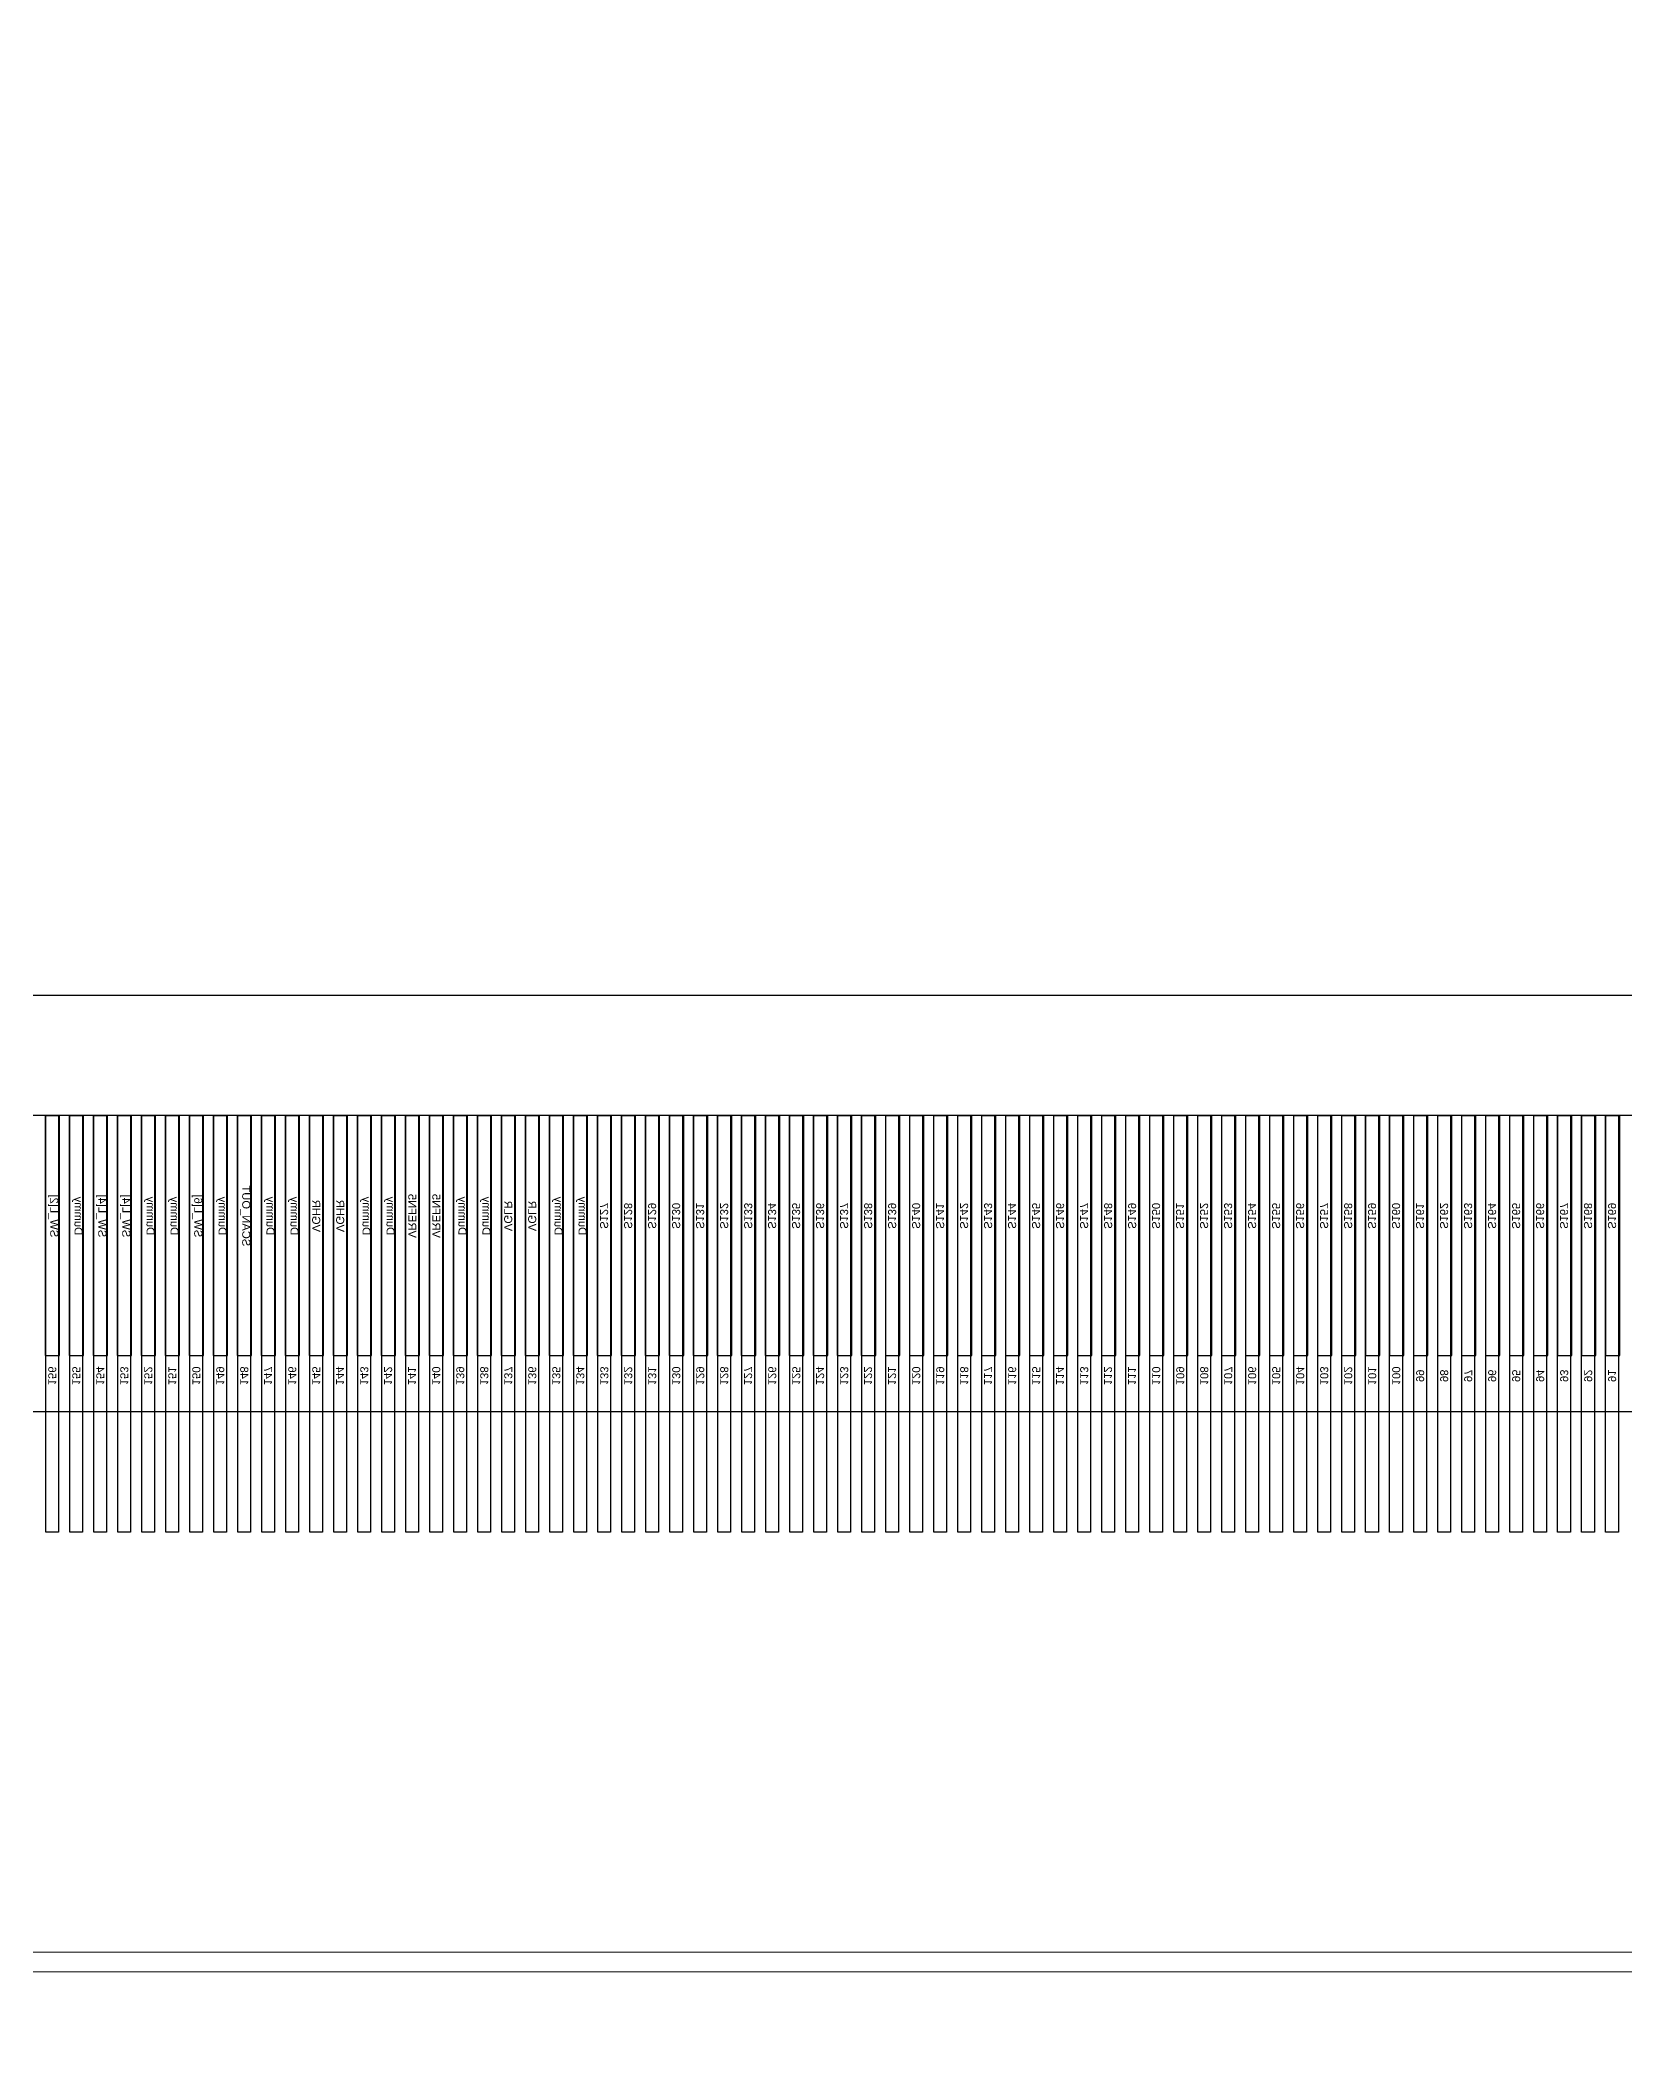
# Model space of a CAD drawing. Header units: inches. Extents: x 1765 to 5217, y -1519 to 441.
# Drawn here: x 4881.173 to 4883.153, y -1298.96 to -1296.445 of the extents above; entities that cross this region are included whole.
import ezdxf
from ezdxf.enums import TextEntityAlignment as Align

# ---------------------------------------------------------------- set-up
doc = ezdxf.new("R2010")
doc.units = ezdxf.units.IN
doc.header["$MEASUREMENT"] = 0
doc.layers.add('DIM', color=3, linetype='Continuous', lineweight=15)
doc.layers.add('LENS', color=6, linetype='Continuous')
doc.styles.add('MBC_Arial_Font', font='arial.ttf', dxfattribs={"width": 0.8})

# ---------------------------------------------------------------- blocks, each defined once
blk = doc.blocks.new('FSDDDDD')
at = {"layer": 'LENS', "color": 5, "lineweight": 0}
blk.add_lwpolyline([(3465.1852, -1743.3038, -0.414214), (3453.6852, -1754.8038), (3438.5952, -1754.8038, -0.414214), (3427.0952, -1743.3038), (3427.0952, -1720.7938, -0.414214), (3438.5952, -1709.2938), (3453.6852, -1709.2938, -0.414214), (3465.1852, -1720.7938)], format="xyb", close=True, dxfattribs=at)

msp = doc.modelspace()

# ---------------------------------------------------------------- linework, layer by layer
msp.add_line((4892.4162, -1297.6395), (4869.5994, -1297.6395))
msp.add_line((4892.4162, -1297.6395), (4869.5994, -1297.6395))
msp.add_lwpolyline([(4898.4013, -1263.4445), (4898.4013, -1289.1595, -0.414214), (4889.4013, -1298.1595), (4872.6143, -1298.1595, -0.414214), (4863.6143, -1289.1595), (4863.6143, -1263.4445, -0.414214), (4872.0343, -1255.0245), (4889.9813, -1255.0245, -0.414214)], format="xyb", close=True)
msp.add_lwpolyline([(4898.4013, -1263.4445), (4898.4013, -1289.1595, -0.414214), (4889.4013, -1298.1595), (4872.6143, -1298.1595, -0.414214), (4863.6143, -1289.1595), (4863.6143, -1263.4445, -0.414214), (4872.0343, -1255.0245), (4889.9813, -1255.0245, -0.414214)], format="xyb", close=True)
msp.add_lwpolyline([(4885.8099, -1298.9595), (4885.8099, -1298.7592, -0.254671), (4885.9472, -1298.5072), (4886.2553, -1298.3083, 0.254671), (4886.3468, -1298.1403), (4886.3468, -1297.9895, 0.414214), (4886.1468, -1297.7895), (4875.8688, -1297.7895, 0.414214), (4875.6688, -1297.9895), (4875.6688, -1298.1403, 0.254671), (4875.7603, -1298.3083), (4876.0683, -1298.5072, -0.254671), (4876.2056, -1298.7592), (4876.2056, -1298.9595)], format="xyb")
at = {"color": 2}
for points in [[(4881.1968, -1297.7895), (4881.1788, -1297.7895), (4881.1788, -1298.0895), (4881.1968, -1298.0895)], [(4881.1968, -1297.7895), (4881.1788, -1297.7895), (4881.1788, -1298.0895), (4881.1968, -1298.0895)], [(4881.2268, -1297.7895), (4881.2088, -1297.7895), (4881.2088, -1298.0895), (4881.2268, -1298.0895)], [(4881.2268, -1297.7895), (4881.2088, -1297.7895), (4881.2088, -1298.0895), (4881.2268, -1298.0895)], [(4881.2568, -1297.7895), (4881.2388, -1297.7895), (4881.2388, -1298.0895), (4881.2568, -1298.0895)], [(4881.2568, -1297.7895), (4881.2388, -1297.7895), (4881.2388, -1298.0895), (4881.2568, -1298.0895)], [(4881.2868, -1297.7895), (4881.2688, -1297.7895), (4881.2688, -1298.0895), (4881.2868, -1298.0895)], [(4881.2868, -1297.7895), (4881.2688, -1297.7895), (4881.2688, -1298.0895), (4881.2868, -1298.0895)], [(4881.3168, -1297.7895), (4881.2988, -1297.7895), (4881.2988, -1298.0895), (4881.3168, -1298.0895)], [(4881.3168, -1297.7895), (4881.2988, -1297.7895), (4881.2988, -1298.0895), (4881.3168, -1298.0895)], [(4881.3468, -1297.7895), (4881.3288, -1297.7895), (4881.3288, -1298.0895), (4881.3468, -1298.0895)], [(4881.3468, -1297.7895), (4881.3288, -1297.7895), (4881.3288, -1298.0895), (4881.3468, -1298.0895)], [(4881.3768, -1297.7895), (4881.3588, -1297.7895), (4881.3588, -1298.0895), (4881.3768, -1298.0895)], [(4881.3768, -1297.7895), (4881.3588, -1297.7895), (4881.3588, -1298.0895), (4881.3768, -1298.0895)], [(4881.4068, -1297.7895), (4881.3888, -1297.7895), (4881.3888, -1298.0895), (4881.4068, -1298.0895)], [(4881.4068, -1297.7895), (4881.3888, -1297.7895), (4881.3888, -1298.0895), (4881.4068, -1298.0895)], [(4881.4368, -1297.7895), (4881.4188, -1297.7895), (4881.4188, -1298.0895), (4881.4368, -1298.0895)], [(4881.4368, -1297.7895), (4881.4188, -1297.7895), (4881.4188, -1298.0895), (4881.4368, -1298.0895)], [(4881.4668, -1297.7895), (4881.4488, -1297.7895), (4881.4488, -1298.0895), (4881.4668, -1298.0895)], [(4881.4668, -1297.7895), (4881.4488, -1297.7895), (4881.4488, -1298.0895), (4881.4668, -1298.0895)], [(4881.4968, -1297.7895), (4881.4788, -1297.7895), (4881.4788, -1298.0895), (4881.4968, -1298.0895)], [(4881.4968, -1297.7895), (4881.4788, -1297.7895), (4881.4788, -1298.0895), (4881.4968, -1298.0895)], [(4881.5268, -1297.7895), (4881.5088, -1297.7895), (4881.5088, -1298.0895), (4881.5268, -1298.0895)], [(4881.5268, -1297.7895), (4881.5088, -1297.7895), (4881.5088, -1298.0895), (4881.5268, -1298.0895)], [(4881.5568, -1297.7895), (4881.5388, -1297.7895), (4881.5388, -1298.0895), (4881.5568, -1298.0895)], [(4881.5568, -1297.7895), (4881.5388, -1297.7895), (4881.5388, -1298.0895), (4881.5568, -1298.0895)], [(4881.5868, -1297.7895), (4881.5688, -1297.7895), (4881.5688, -1298.0895), (4881.5868, -1298.0895)], [(4881.5868, -1297.7895), (4881.5688, -1297.7895), (4881.5688, -1298.0895), (4881.5868, -1298.0895)], [(4881.6168, -1297.7895), (4881.5988, -1297.7895), (4881.5988, -1298.0895), (4881.6168, -1298.0895)], [(4881.6168, -1297.7895), (4881.5988, -1297.7895), (4881.5988, -1298.0895), (4881.6168, -1298.0895)], [(4881.6468, -1297.7895), (4881.6288, -1297.7895), (4881.6288, -1298.0895), (4881.6468, -1298.0895)], [(4881.6468, -1297.7895), (4881.6288, -1297.7895), (4881.6288, -1298.0895), (4881.6468, -1298.0895)], [(4881.6768, -1297.7895), (4881.6588, -1297.7895), (4881.6588, -1298.0895), (4881.6768, -1298.0895)], [(4881.6768, -1297.7895), (4881.6588, -1297.7895), (4881.6588, -1298.0895), (4881.6768, -1298.0895)], [(4881.7068, -1297.7895), (4881.6888, -1297.7895), (4881.6888, -1298.0895), (4881.7068, -1298.0895)], [(4881.7068, -1297.7895), (4881.6888, -1297.7895), (4881.6888, -1298.0895), (4881.7068, -1298.0895)], [(4881.7368, -1297.7895), (4881.7188, -1297.7895), (4881.7188, -1298.0895), (4881.7368, -1298.0895)], [(4881.7368, -1297.7895), (4881.7188, -1297.7895), (4881.7188, -1298.0895), (4881.7368, -1298.0895)], [(4881.7668, -1297.7895), (4881.7488, -1297.7895), (4881.7488, -1298.0895), (4881.7668, -1298.0895)], [(4881.7668, -1297.7895), (4881.7488, -1297.7895), (4881.7488, -1298.0895), (4881.7668, -1298.0895)], [(4881.7968, -1297.7895), (4881.7788, -1297.7895), (4881.7788, -1298.0895), (4881.7968, -1298.0895)], [(4881.7968, -1297.7895), (4881.7788, -1297.7895), (4881.7788, -1298.0895), (4881.7968, -1298.0895)], [(4881.8268, -1297.7895), (4881.8088, -1297.7895), (4881.8088, -1298.0895), (4881.8268, -1298.0895)], [(4881.8268, -1297.7895), (4881.8088, -1297.7895), (4881.8088, -1298.0895), (4881.8268, -1298.0895)], [(4881.8568, -1297.7895), (4881.8388, -1297.7895), (4881.8388, -1298.0895), (4881.8568, -1298.0895)], [(4881.8568, -1297.7895), (4881.8388, -1297.7895), (4881.8388, -1298.0895), (4881.8568, -1298.0895)], [(4881.8868, -1297.7895), (4881.8688, -1297.7895), (4881.8688, -1298.0895), (4881.8868, -1298.0895)], [(4881.8868, -1297.7895), (4881.8688, -1297.7895), (4881.8688, -1298.0895), (4881.8868, -1298.0895)], [(4881.9168, -1297.7895), (4881.8988, -1297.7895), (4881.8988, -1298.0895), (4881.9168, -1298.0895)], [(4881.9168, -1297.7895), (4881.8988, -1297.7895), (4881.8988, -1298.0895), (4881.9168, -1298.0895)], [(4881.9468, -1297.7895), (4881.9288, -1297.7895), (4881.9288, -1298.0895), (4881.9468, -1298.0895)], [(4881.9468, -1297.7895), (4881.9288, -1297.7895), (4881.9288, -1298.0895), (4881.9468, -1298.0895)], [(4881.9768, -1297.7895), (4881.9588, -1297.7895), (4881.9588, -1298.0895), (4881.9768, -1298.0895)], [(4881.9768, -1297.7895), (4881.9588, -1297.7895), (4881.9588, -1298.0895), (4881.9768, -1298.0895)], [(4882.0068, -1297.7895), (4881.9888, -1297.7895), (4881.9888, -1298.0895), (4882.0068, -1298.0895)], [(4882.0068, -1297.7895), (4881.9888, -1297.7895), (4881.9888, -1298.0895), (4882.0068, -1298.0895)], [(4882.0368, -1297.7895), (4882.0188, -1297.7895), (4882.0188, -1298.0895), (4882.0368, -1298.0895)], [(4882.0368, -1297.7895), (4882.0188, -1297.7895), (4882.0188, -1298.0895), (4882.0368, -1298.0895)], [(4882.0668, -1297.7895), (4882.0488, -1297.7895), (4882.0488, -1298.0895), (4882.0668, -1298.0895)], [(4882.0668, -1297.7895), (4882.0488, -1297.7895), (4882.0488, -1298.0895), (4882.0668, -1298.0895)], [(4882.0968, -1297.7895), (4882.0788, -1297.7895), (4882.0788, -1298.0895), (4882.0968, -1298.0895)], [(4882.0968, -1297.7895), (4882.0788, -1297.7895), (4882.0788, -1298.0895), (4882.0968, -1298.0895)], [(4882.1268, -1297.7895), (4882.1088, -1297.7895), (4882.1088, -1298.0895), (4882.1268, -1298.0895)], [(4882.1268, -1297.7895), (4882.1088, -1297.7895), (4882.1088, -1298.0895), (4882.1268, -1298.0895)], [(4882.1568, -1297.7895), (4882.1388, -1297.7895), (4882.1388, -1298.0895), (4882.1568, -1298.0895)], [(4882.1568, -1297.7895), (4882.1388, -1297.7895), (4882.1388, -1298.0895), (4882.1568, -1298.0895)], [(4882.1868, -1297.7895), (4882.1688, -1297.7895), (4882.1688, -1298.0895), (4882.1868, -1298.0895)], [(4882.1868, -1297.7895), (4882.1688, -1297.7895), (4882.1688, -1298.0895), (4882.1868, -1298.0895)], [(4882.2168, -1297.7895), (4882.1988, -1297.7895), (4882.1988, -1298.0895), (4882.2168, -1298.0895)], [(4882.2168, -1297.7895), (4882.1988, -1297.7895), (4882.1988, -1298.0895), (4882.2168, -1298.0895)], [(4882.2468, -1297.7895), (4882.2288, -1297.7895), (4882.2288, -1298.0895), (4882.2468, -1298.0895)], [(4882.2468, -1297.7895), (4882.2288, -1297.7895), (4882.2288, -1298.0895), (4882.2468, -1298.0895)], [(4882.2768, -1297.7895), (4882.2588, -1297.7895), (4882.2588, -1298.0895), (4882.2768, -1298.0895)], [(4882.2768, -1297.7895), (4882.2588, -1297.7895), (4882.2588, -1298.0895), (4882.2768, -1298.0895)], [(4882.3068, -1297.7895), (4882.2888, -1297.7895), (4882.2888, -1298.0895), (4882.3068, -1298.0895)], [(4882.3068, -1297.7895), (4882.2888, -1297.7895), (4882.2888, -1298.0895), (4882.3068, -1298.0895)], [(4882.3368, -1297.7895), (4882.3188, -1297.7895), (4882.3188, -1298.0895), (4882.3368, -1298.0895)], [(4882.3368, -1297.7895), (4882.3188, -1297.7895), (4882.3188, -1298.0895), (4882.3368, -1298.0895)], [(4882.3668, -1297.7895), (4882.3488, -1297.7895), (4882.3488, -1298.0895), (4882.3668, -1298.0895)], [(4882.3668, -1297.7895), (4882.3488, -1297.7895), (4882.3488, -1298.0895), (4882.3668, -1298.0895)], [(4882.3968, -1297.7895), (4882.3788, -1297.7895), (4882.3788, -1298.0895), (4882.3968, -1298.0895)], [(4882.3968, -1297.7895), (4882.3788, -1297.7895), (4882.3788, -1298.0895), (4882.3968, -1298.0895)], [(4882.4268, -1297.7895), (4882.4088, -1297.7895), (4882.4088, -1298.0895), (4882.4268, -1298.0895)], [(4882.4268, -1297.7895), (4882.4088, -1297.7895), (4882.4088, -1298.0895), (4882.4268, -1298.0895)], [(4882.4568, -1297.7895), (4882.4388, -1297.7895), (4882.4388, -1298.0895), (4882.4568, -1298.0895)], [(4882.4568, -1297.7895), (4882.4388, -1297.7895), (4882.4388, -1298.0895), (4882.4568, -1298.0895)], [(4882.4868, -1297.7895), (4882.4688, -1297.7895), (4882.4688, -1298.0895), (4882.4868, -1298.0895)], [(4882.4868, -1297.7895), (4882.4688, -1297.7895), (4882.4688, -1298.0895), (4882.4868, -1298.0895)], [(4882.5168, -1297.7895), (4882.4988, -1297.7895), (4882.4988, -1298.0895), (4882.5168, -1298.0895)], [(4882.5168, -1297.7895), (4882.4988, -1297.7895), (4882.4988, -1298.0895), (4882.5168, -1298.0895)], [(4882.5468, -1297.7895), (4882.5288, -1297.7895), (4882.5288, -1298.0895), (4882.5468, -1298.0895)], [(4882.5468, -1297.7895), (4882.5288, -1297.7895), (4882.5288, -1298.0895), (4882.5468, -1298.0895)], [(4882.5768, -1297.7895), (4882.5588, -1297.7895), (4882.5588, -1298.0895), (4882.5768, -1298.0895)], [(4882.5768, -1297.7895), (4882.5588, -1297.7895), (4882.5588, -1298.0895), (4882.5768, -1298.0895)], [(4882.6068, -1297.7895), (4882.5888, -1297.7895), (4882.5888, -1298.0895), (4882.6068, -1298.0895)], [(4882.6068, -1297.7895), (4882.5888, -1297.7895), (4882.5888, -1298.0895), (4882.6068, -1298.0895)], [(4882.6368, -1297.7895), (4882.6188, -1297.7895), (4882.6188, -1298.0895), (4882.6368, -1298.0895)], [(4882.6368, -1297.7895), (4882.6188, -1297.7895), (4882.6188, -1298.0895), (4882.6368, -1298.0895)], [(4882.6668, -1297.7895), (4882.6488, -1297.7895), (4882.6488, -1298.0895), (4882.6668, -1298.0895)], [(4882.6668, -1297.7895), (4882.6488, -1297.7895), (4882.6488, -1298.0895), (4882.6668, -1298.0895)], [(4882.6968, -1297.7895), (4882.6788, -1297.7895), (4882.6788, -1298.0895), (4882.6968, -1298.0895)], [(4882.6968, -1297.7895), (4882.6788, -1297.7895), (4882.6788, -1298.0895), (4882.6968, -1298.0895)], [(4882.7268, -1297.7895), (4882.7088, -1297.7895), (4882.7088, -1298.0895), (4882.7268, -1298.0895)], [(4882.7268, -1297.7895), (4882.7088, -1297.7895), (4882.7088, -1298.0895), (4882.7268, -1298.0895)], [(4882.7568, -1297.7895), (4882.7388, -1297.7895), (4882.7388, -1298.0895), (4882.7568, -1298.0895)], [(4882.7568, -1297.7895), (4882.7388, -1297.7895), (4882.7388, -1298.0895), (4882.7568, -1298.0895)], [(4882.7868, -1297.7895), (4882.7688, -1297.7895), (4882.7688, -1298.0895), (4882.7868, -1298.0895)], [(4882.7868, -1297.7895), (4882.7688, -1297.7895), (4882.7688, -1298.0895), (4882.7868, -1298.0895)], [(4882.8168, -1297.7895), (4882.7988, -1297.7895), (4882.7988, -1298.0895), (4882.8168, -1298.0895)], [(4882.8168, -1297.7895), (4882.7988, -1297.7895), (4882.7988, -1298.0895), (4882.8168, -1298.0895)], [(4882.8468, -1297.7895), (4882.8288, -1297.7895), (4882.8288, -1298.0895), (4882.8468, -1298.0895)], [(4882.8468, -1297.7895), (4882.8288, -1297.7895), (4882.8288, -1298.0895), (4882.8468, -1298.0895)], [(4882.8768, -1297.7895), (4882.8588, -1297.7895), (4882.8588, -1298.0895), (4882.8768, -1298.0895)], [(4882.8768, -1297.7895), (4882.8588, -1297.7895), (4882.8588, -1298.0895), (4882.8768, -1298.0895)], [(4882.9068, -1297.7895), (4882.8888, -1297.7895), (4882.8888, -1298.0895), (4882.9068, -1298.0895)], [(4882.9068, -1297.7895), (4882.8888, -1297.7895), (4882.8888, -1298.0895), (4882.9068, -1298.0895)], [(4882.9368, -1297.7895), (4882.9188, -1297.7895), (4882.9188, -1298.0895), (4882.9368, -1298.0895)], [(4882.9368, -1297.7895), (4882.9188, -1297.7895), (4882.9188, -1298.0895), (4882.9368, -1298.0895)], [(4882.9668, -1297.7895), (4882.9488, -1297.7895), (4882.9488, -1298.0895), (4882.9668, -1298.0895)], [(4882.9668, -1297.7895), (4882.9488, -1297.7895), (4882.9488, -1298.0895), (4882.9668, -1298.0895)], [(4882.9968, -1297.7895), (4882.9788, -1297.7895), (4882.9788, -1298.0895), (4882.9968, -1298.0895)], [(4882.9968, -1297.7895), (4882.9788, -1297.7895), (4882.9788, -1298.0895), (4882.9968, -1298.0895)], [(4883.0268, -1297.7895), (4883.0088, -1297.7895), (4883.0088, -1298.0895), (4883.0268, -1298.0895)], [(4883.0268, -1297.7895), (4883.0088, -1297.7895), (4883.0088, -1298.0895), (4883.0268, -1298.0895)], [(4883.0568, -1297.7895), (4883.0388, -1297.7895), (4883.0388, -1298.0895), (4883.0568, -1298.0895)], [(4883.0568, -1297.7895), (4883.0388, -1297.7895), (4883.0388, -1298.0895), (4883.0568, -1298.0895)], [(4883.0868, -1297.7895), (4883.0688, -1297.7895), (4883.0688, -1298.0895), (4883.0868, -1298.0895)], [(4883.0868, -1297.7895), (4883.0688, -1297.7895), (4883.0688, -1298.0895), (4883.0868, -1298.0895)], [(4883.1168, -1297.7895), (4883.0988, -1297.7895), (4883.0988, -1298.0895), (4883.1168, -1298.0895)], [(4883.1168, -1297.7895), (4883.0988, -1297.7895), (4883.0988, -1298.0895), (4883.1168, -1298.0895)], [(4883.1468, -1297.7895), (4883.1288, -1297.7895), (4883.1288, -1298.0895), (4883.1468, -1298.0895)], [(4883.1468, -1297.7895), (4883.1288, -1297.7895), (4883.1288, -1298.0895), (4883.1468, -1298.0895)]]:
    msp.add_lwpolyline(points, close=True, dxfattribs=at)
at = {"color": 0}
for points in [[(4881.1797, -1297.7895), (4881.1957, -1297.7895), (4881.1957, -1298.31), (4881.1797, -1298.31)], [(4881.2097, -1297.7895), (4881.2257, -1297.7895), (4881.2257, -1298.31), (4881.2097, -1298.31)], [(4881.2397, -1297.7895), (4881.2557, -1297.7895), (4881.2557, -1298.31), (4881.2397, -1298.31)], [(4881.2697, -1297.7895), (4881.2857, -1297.7895), (4881.2857, -1298.31), (4881.2697, -1298.31)], [(4881.2997, -1297.7895), (4881.3157, -1297.7895), (4881.3157, -1298.31), (4881.2997, -1298.31)], [(4881.3296, -1297.7895), (4881.3456, -1297.7895), (4881.3456, -1298.31), (4881.3296, -1298.31)], [(4881.3596, -1297.7895), (4881.3756, -1297.7895), (4881.3756, -1298.31), (4881.3596, -1298.31)], [(4881.3896, -1297.7895), (4881.4056, -1297.7895), (4881.4056, -1298.31), (4881.3896, -1298.31)], [(4881.4196, -1297.7895), (4881.4356, -1297.7895), (4881.4356, -1298.31), (4881.4196, -1298.31)], [(4881.4496, -1297.7895), (4881.4656, -1297.7895), (4881.4656, -1298.31), (4881.4496, -1298.31)], [(4881.4796, -1297.7895), (4881.4956, -1297.7895), (4881.4956, -1298.31), (4881.4796, -1298.31)], [(4881.5096, -1297.7895), (4881.5256, -1297.7895), (4881.5256, -1298.31), (4881.5096, -1298.31)], [(4881.5396, -1297.7895), (4881.5556, -1297.7895), (4881.5556, -1298.31), (4881.5396, -1298.31)], [(4881.5695, -1297.7895), (4881.5855, -1297.7895), (4881.5855, -1298.31), (4881.5695, -1298.31)], [(4881.5995, -1297.7895), (4881.6155, -1297.7895), (4881.6155, -1298.31), (4881.5995, -1298.31)], [(4881.6295, -1297.7895), (4881.6455, -1297.7895), (4881.6455, -1298.31), (4881.6295, -1298.31)], [(4881.6595, -1297.7895), (4881.6755, -1297.7895), (4881.6755, -1298.31), (4881.6595, -1298.31)], [(4881.6895, -1297.7895), (4881.7055, -1297.7895), (4881.7055, -1298.31), (4881.6895, -1298.31)], [(4881.7195, -1297.7895), (4881.7355, -1297.7895), (4881.7355, -1298.31), (4881.7195, -1298.31)], [(4881.7495, -1297.7895), (4881.7655, -1297.7895), (4881.7655, -1298.31), (4881.7495, -1298.31)], [(4881.7795, -1297.7895), (4881.7955, -1297.7895), (4881.7955, -1298.31), (4881.7795, -1298.31)], [(4881.8094, -1297.7895), (4881.8254, -1297.7895), (4881.8254, -1298.31), (4881.8094, -1298.31)], [(4881.8394, -1297.7895), (4881.8554, -1297.7895), (4881.8554, -1298.31), (4881.8394, -1298.31)], [(4881.8694, -1297.7895), (4881.8854, -1297.7895), (4881.8854, -1298.31), (4881.8694, -1298.31)], [(4881.8994, -1297.7895), (4881.9154, -1297.7895), (4881.9154, -1298.31), (4881.8994, -1298.31)], [(4881.9294, -1297.7895), (4881.9454, -1297.7895), (4881.9454, -1298.31), (4881.9294, -1298.31)], [(4881.9594, -1297.7895), (4881.9754, -1297.7895), (4881.9754, -1298.31), (4881.9594, -1298.31)], [(4881.9894, -1297.7895), (4882.0054, -1297.7895), (4882.0054, -1298.31), (4881.9894, -1298.31)], [(4882.0194, -1297.7895), (4882.0354, -1297.7895), (4882.0354, -1298.31), (4882.0194, -1298.31)], [(4882.0494, -1297.7895), (4882.0654, -1297.7895), (4882.0654, -1298.31), (4882.0494, -1298.31)], [(4882.0793, -1297.7895), (4882.0953, -1297.7895), (4882.0953, -1298.31), (4882.0793, -1298.31)], [(4882.1093, -1297.7895), (4882.1253, -1297.7895), (4882.1253, -1298.31), (4882.1093, -1298.31)], [(4882.1393, -1297.7895), (4882.1553, -1297.7895), (4882.1553, -1298.31), (4882.1393, -1298.31)], [(4882.1693, -1297.7895), (4882.1853, -1297.7895), (4882.1853, -1298.31), (4882.1693, -1298.31)], [(4882.1993, -1297.7895), (4882.2153, -1297.7895), (4882.2153, -1298.31), (4882.1993, -1298.31)], [(4882.2293, -1297.7895), (4882.2453, -1297.7895), (4882.2453, -1298.31), (4882.2293, -1298.31)], [(4882.2593, -1297.7895), (4882.2753, -1297.7895), (4882.2753, -1298.31), (4882.2593, -1298.31)], [(4882.2893, -1297.7895), (4882.3053, -1297.7895), (4882.3053, -1298.31), (4882.2893, -1298.31)], [(4882.3192, -1297.7895), (4882.3352, -1297.7895), (4882.3352, -1298.31), (4882.3192, -1298.31)], [(4882.3492, -1297.7895), (4882.3652, -1297.7895), (4882.3652, -1298.31), (4882.3492, -1298.31)], [(4882.3792, -1297.7895), (4882.3952, -1297.7895), (4882.3952, -1298.31), (4882.3792, -1298.31)], [(4882.4092, -1297.7895), (4882.4252, -1297.7895), (4882.4252, -1298.31), (4882.4092, -1298.31)], [(4882.4392, -1297.7895), (4882.4552, -1297.7895), (4882.4552, -1298.31), (4882.4392, -1298.31)], [(4882.4692, -1297.7895), (4882.4852, -1297.7895), (4882.4852, -1298.31), (4882.4692, -1298.31)], [(4882.4992, -1297.7895), (4882.5152, -1297.7895), (4882.5152, -1298.31), (4882.4992, -1298.31)], [(4882.5292, -1297.7895), (4882.5452, -1297.7895), (4882.5452, -1298.31), (4882.5292, -1298.31)], [(4882.5591, -1297.7895), (4882.5751, -1297.7895), (4882.5751, -1298.31), (4882.5591, -1298.31)], [(4882.5891, -1297.7895), (4882.6051, -1297.7895), (4882.6051, -1298.31), (4882.5891, -1298.31)], [(4882.6191, -1297.7895), (4882.6351, -1297.7895), (4882.6351, -1298.31), (4882.6191, -1298.31)], [(4882.6491, -1297.7895), (4882.6651, -1297.7895), (4882.6651, -1298.31), (4882.6491, -1298.31)], [(4882.6791, -1297.7895), (4882.6951, -1297.7895), (4882.6951, -1298.31), (4882.6791, -1298.31)], [(4882.7091, -1297.7895), (4882.7251, -1297.7895), (4882.7251, -1298.31), (4882.7091, -1298.31)], [(4882.7391, -1297.7895), (4882.7551, -1297.7895), (4882.7551, -1298.31), (4882.7391, -1298.31)], [(4882.7691, -1297.7895), (4882.7851, -1297.7895), (4882.7851, -1298.31), (4882.7691, -1298.31)], [(4882.7991, -1297.7895), (4882.8151, -1297.7895), (4882.8151, -1298.31), (4882.7991, -1298.31)], [(4882.829, -1297.7895), (4882.845, -1297.7895), (4882.845, -1298.31), (4882.829, -1298.31)], [(4882.859, -1297.7895), (4882.875, -1297.7895), (4882.875, -1298.31), (4882.859, -1298.31)], [(4882.889, -1297.7895), (4882.905, -1297.7895), (4882.905, -1298.31), (4882.889, -1298.31)], [(4882.919, -1297.7895), (4882.935, -1297.7895), (4882.935, -1298.31), (4882.919, -1298.31)], [(4882.949, -1297.7895), (4882.965, -1297.7895), (4882.965, -1298.31), (4882.949, -1298.31)], [(4882.979, -1297.7895), (4882.995, -1297.7895), (4882.995, -1298.31), (4882.979, -1298.31)], [(4883.009, -1297.7895), (4883.025, -1297.7895), (4883.025, -1298.31), (4883.009, -1298.31)], [(4883.039, -1297.7895), (4883.055, -1297.7895), (4883.055, -1298.31), (4883.039, -1298.31)], [(4883.0689, -1297.7895), (4883.0849, -1297.7895), (4883.0849, -1298.31), (4883.0689, -1298.31)], [(4883.0989, -1297.7895), (4883.1149, -1297.7895), (4883.1149, -1298.31), (4883.0989, -1298.31)], [(4883.1289, -1297.7895), (4883.1449, -1297.7895), (4883.1449, -1298.31), (4883.1289, -1298.31)]]:
    msp.add_lwpolyline(points, close=True, dxfattribs=at)
at = {"layer": 'DIM'}
msp.add_line((4871.6844, -1298.8595), (4885.8099, -1298.8595), dxfattribs=at)

# ---------------------------------------------------------------- block references
msp.add_blockref('FSDDDDD', (1434.8676, 455.9686), dxfattribs=at)

# ---------------------------------------------------------------- texts
at = {"color": 3, "style": 'MBC_Arial_Font', "text_generation_flag": 4}
for s, p in [('SW_L[2]', (4881.1903, -1297.9148)), ('Dummy', (4881.2206, -1297.9148)), ('SW_L[4]', (4881.2503, -1297.9148)), ('SW_L[4]', (4881.2803, -1297.9148)), ('Dummy', (4881.3106, -1297.9148)), ('Dummy', (4881.3406, -1297.9148)), ('SW_L[6]', (4881.3702, -1297.9148)), ('Dummy', (4881.4006, -1297.9148)), ('SCAN_OUT', (4881.4302, -1297.9148)), ('Dummy', (4881.4605, -1297.9148)), ('Dummy', (4881.4905, -1297.9148)), ('VGHR', (4881.5176, -1297.9148)), ('VGHR', (4881.5476, -1297.9148)), ('Dummy', (4881.5805, -1297.9148)), ('Dummy', (4881.6105, -1297.9148)), ('VREFN5', (4881.6377, -1297.9148)), ('VREFN5', (4881.6677, -1297.9148)), ('Dummy', (4881.7004, -1297.9148)), ('Dummy', (4881.7304, -1297.9148)), ('VGLR', (4881.7575, -1297.9148)), ('VGLR', (4881.7875, -1297.9148)), ('Dummy', (4881.8204, -1297.9148)), ('Dummy', (4881.8504, -1297.9148)), ('S127', (4881.8774, -1297.9148)), ('S128', (4881.9074, -1297.9148)), ('S129', (4881.9374, -1297.9148)), ('S130', (4881.9674, -1297.9148)), ('S131', (4881.9974, -1297.9148)), ('S132', (4882.0274, -1297.9148)), ('S133', (4882.0574, -1297.9148)), ('S134', (4882.0873, -1297.9148)), ('S135', (4882.1173, -1297.9148)), ('S136', (4882.1473, -1297.9148)), ('S137', (4882.1773, -1297.9148)), ('S138', (4882.2073, -1297.9148)), ('S139', (4882.2373, -1297.9148)), ('S140', (4882.2673, -1297.9148)), ('S141', (4882.2973, -1297.9148)), ('S142', (4882.3272, -1297.9148)), ('S143', (4882.3572, -1297.9148)), ('S144', (4882.3872, -1297.9148)), ('S145', (4882.4172, -1297.9148)), ('S146', (4882.4472, -1297.9148)), ('S147', (4882.4772, -1297.9148)), ('S148', (4882.5072, -1297.9148)), ('S149', (4882.5372, -1297.9148)), ('S150', (4882.5671, -1297.9148)), ('S151', (4882.5971, -1297.9148)), ('S152', (4882.6271, -1297.9148)), ('S153', (4882.6571, -1297.9148)), ('S154', (4882.6871, -1297.9148)), ('S155', (4882.7171, -1297.9148)), ('S156', (4882.7471, -1297.9148)), ('S157', (4882.7771, -1297.9148)), ('S158', (4882.8071, -1297.9148)), ('S159', (4882.837, -1297.9148)), ('S160', (4882.867, -1297.9148)), ('S161', (4882.897, -1297.9148)), ('S162', (4882.927, -1297.9148)), ('S163', (4882.957, -1297.9148)), ('S164', (4882.987, -1297.9148)), ('S165', (4883.017, -1297.9148)), ('S166', (4883.047, -1297.9148)), ('S167', (4883.0769, -1297.9148)), ('S168', (4883.1069, -1297.9148)), ('S169', (4883.1369, -1297.9148)), ('156', (4881.1878, -1298.1147)), ('155', (4881.2178, -1298.1147)), ('154', (4881.2478, -1298.1147)), ('153', (4881.2778, -1298.1147)), ('152', (4881.3078, -1298.1147)), ('151', (4881.3378, -1298.1147)), ('150', (4881.3678, -1298.1147)), ('149', (4881.3977, -1298.1147)), ('148', (4881.4277, -1298.1147)), ('147', (4881.4575, -1298.1147)), ('146', (4881.4877, -1298.1147)), ('145', (4881.5177, -1298.1147)), ('144', (4881.5475, -1298.1147)), ('143', (4881.5777, -1298.1147)), ('142', (4881.6075, -1298.1147)), ('141', (4881.6375, -1298.1147)), ('140', (4881.6676, -1298.1147)), ('139', (4881.6976, -1298.1147)), ('138', (4881.7276, -1298.1147)), ('137', (4881.7576, -1298.1147)), ('136', (4881.7876, -1298.1147)), ('135', (4881.8176, -1298.1147)), ('134', (4881.8476, -1298.1147)), ('133', (4881.8776, -1298.1147)), ('132', (4881.9075, -1298.1147)), ('131', (4881.9375, -1298.1147)), ('130', (4881.9675, -1298.1147)), ('129', (4881.9975, -1298.1147)), ('128', (4882.0275, -1298.1147)), ('127', (4882.0573, -1298.1147)), ('126', (4882.0875, -1298.1147)), ('125', (4882.1175, -1298.1147)), ('124', (4882.1473, -1298.1147)), ('123', (4882.1774, -1298.1147)), ('122', (4882.2072, -1298.1147)), ('121', (4882.2372, -1298.1147)), ('120', (4882.2674, -1298.1147)), ('119', (4882.2974, -1298.1147)), ('118', (4882.3274, -1298.1147)), ('117', (4882.3572, -1298.1147)), ('116', (4882.3873, -1298.1147)), ('115', (4882.4173, -1298.1147)), ('114', (4882.4472, -1298.1147)), ('113', (4882.4773, -1298.1147)), ('112', (4882.5071, -1298.1147)), ('111', (4882.5371, -1298.1147)), ('110', (4882.5673, -1298.1147)), ('109', (4882.5973, -1298.1147)), ('108', (4882.6273, -1298.1147)), ('107', (4882.6572, -1298.1147)), ('106', (4882.6872, -1298.1147)), ('105', (4882.7172, -1298.1147)), ('104', (4882.7472, -1298.1147)), ('103', (4882.7772, -1298.1147)), ('102', (4882.8072, -1298.1147)), ('101', (4882.8372, -1298.1147)), ('100', (4882.8672, -1298.1147)), ('99', (4882.8971, -1298.1147)), ('98', (4882.9271, -1298.1147)), ('97', (4882.9571, -1298.1147)), ('96', (4882.9871, -1298.1147)), ('95', (4883.0171, -1298.1147)), ('94', (4883.0471, -1298.1147)), ('93', (4883.0771, -1298.1147)), ('92', (4883.1071, -1298.1147)), ('91', (4883.137, -1298.1147))]:
    msp.add_text(s, height=0.01, rotation=90, dxfattribs=at).set_placement(p, align=Align.MIDDLE_CENTER)

doc.saveas('drawing.dxf')
